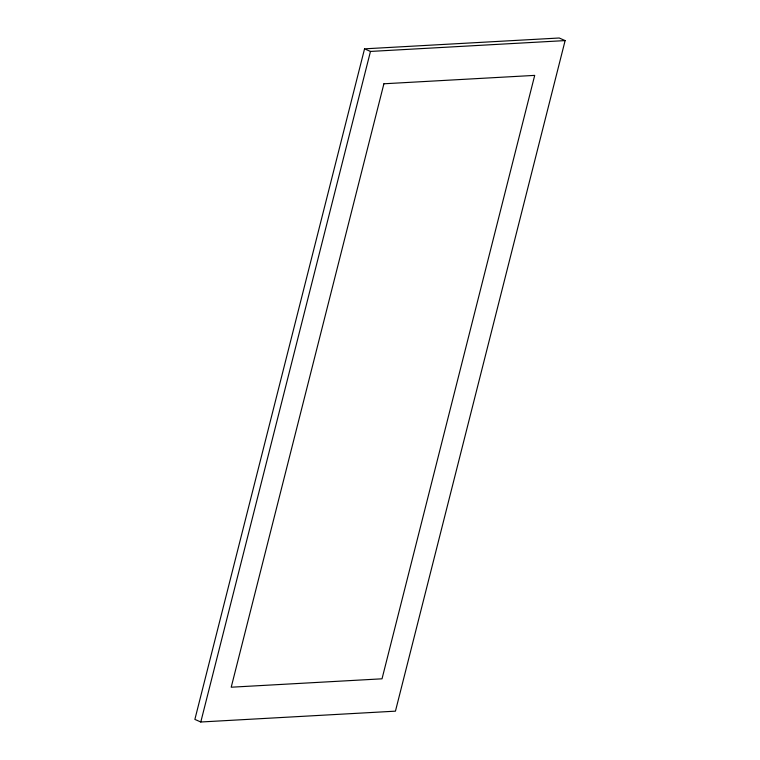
<?xml version="1.0" encoding="UTF-8"?>
<svg xmlns="http://www.w3.org/2000/svg" width="760" height="760" viewBox="0 0 760 760"><rect width="100%" height="100%" fill="white"/><g stroke="black" fill="none" stroke-linecap="round" stroke-linejoin="round"><path stroke-width="1.14" d="M364.553 48.839L194.873 719.406L200.792 722L395.447 711.16L565.126 40.593L559.208 38L364.553 48.839L370.471 51.433L565.126 40.593M200.792 722L370.471 51.433M383.904 83.78L231.211 687.211L382.023 678.813L534.707 75.382L383.904 83.78"/></g></svg>
